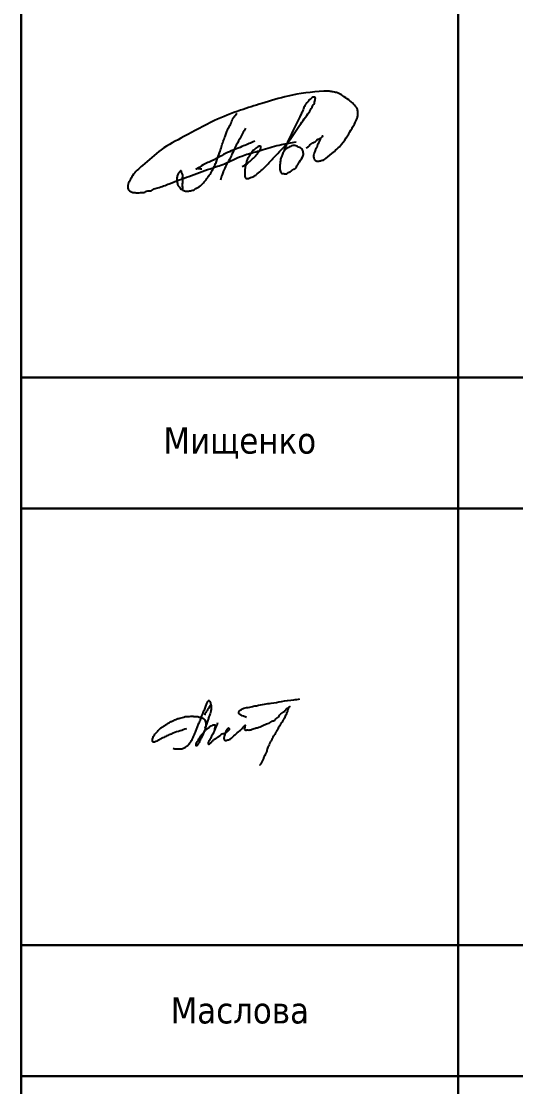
# Model space of a CAD drawing. Header units: millimetres. Extents: x 14 to 314, y 70 to 546.
# Drawn here: x 13.9 to 70.5, y 313.4 to 435.4 of the extents above; entities that cross this region are included whole.
import ezdxf

# ---------------------------------------------------------------- set-up
doc = ezdxf.new("R2010")
doc.units = ezdxf.units.MM
doc.layers.get('0').update_dxf_attribs({"lineweight": 30})
doc.layers.add('Подписи', color=143, linetype='Continuous', lineweight=25)
doc.styles.add('comments', font='tahoma.ttf')

# ---------------------------------------------------------------- blocks, each defined once
blk = doc.blocks.new('Mischenko')
at = {"linetype": 'Continuous'}
for points in [[(114.1213357485971, 29.79864951571767), (110.3492056791641, 31.33018709013322), (107.2843500626665, 32.62610342840708), (104.6910105750148, 35.21793610495524), (104.5731314129702, 36.16042074251845), (104.9267683797715, 37.22071584465084), (105.2804058659054, 38.04539001764465), (105.6340428327067, 38.51663218292492), (106.4591964476866, 38.75225341906639), (107.6379870294678, 39.69473805662938), (110.7028426459655, 41.10846485947286), (113.7676982624631, 42.05094949703607), (116.0074007833135, 42.28657073317754), (119.7795308527463, 42.99343413459928), (122.6086281451547, 43.70029753602103), (126.0271212477863, 44.28935047287314), (135.8110833881699, 46.29213021256896), (144.1804971420156, 47.23461485013195), (156.5577987700508, 49.47301582596924), (171.6463190477825, 51.47579556566507), (179.0727005439362, 52.65390143936975)], [(24.61106314317351, -7.632125769809818), (26.26137037313333, -8.221178706662158), (28.97258850349704, -8.574610407372802), (31.91956547728273, -8.574610407372802), (34.04138831675573, -8.456799942803627), (35.9274533514722, -7.985557470520689), (37.81351838618866, -7.278694069098947), (39.46382561614837, -6.45402020310803), (41.58564845562159, -4.922482628692251), (43.94323013851658, -2.448460416713715), (45.82929517323305, 0.02556148826215576), (46.89020659296966, 1.910530763388579), (47.95111801270616, 3.795500038515002), (48.65839246564133, 5.444848077499728), (49.60142524266598, 7.565438281764727), (52.194764210985, 13.22034610714377), (53.72719227890013, 17.34371605110459), (55.25962034681527, 21.70270753820955), (57.61720151037764, 27.00418335587483), (59.50326654509411, 31.71660654369089), (60.91781545096467, 35.48654478694061), (62.92175912839309, 40.19896797475667), (64.80782416310956, 44.79358039100021), (66.45813139306938, 48.79913987039163), (67.04752668395997, 49.97724574409631), (67.75480113689514, 50.44848790937658), (68.22631726574116, 50.44848790937658), (68.81571255663175, 49.85943497252401), (69.1693500427657, 49.50600327181337), (69.6408661716116, 48.68132940582223), (70.11238230045763, 47.62103399668695), (70.11238230045763, 46.56073889455456), (70.46601926725884, 45.14701209171108), (70.81965675339279, 43.61547451729552), (70.93753591543748, 41.9661264783108), (70.34814062454689, 37.48932452663644), (69.52298700956703, 34.42624968480823), (68.69783339458706, 32.4234699451124), (68.10843810369647, 30.65631113455538), (67.40116365076119, 28.65353139485978), (66.92964752191529, 26.41513041902272), (65.98661526422336, 24.29454021475749), (65.39721997333277, 21.82051800277895), (64.21842887221896, 19.69992779851373), (63.39327577657173, 17.22590558653519), (63.5111549386163, 17.57933728724606)], [(70.46601926725884, 45.73606502856342), (66.34025223102469, 39.13867256562116), (64.1005502295069, 36.07559772379295), (62.56812216159176, 32.89471211039267)], [(78.33797259139658, 23.2342451126251), (77.63069813846141, 20.171169963794), (76.33402839463554, 17.34371605110459), (75.03735865080967, 14.39845167384556), (73.85856806902848, 11.57099806815904), (72.67977696791456, 9.45040755689115), (71.38310774342142, 7.094196116484454), (70.32219580435219, 5.209226841358259), (69.37916354666027, 3.559878802373305), (68.78976825576967, 2.263962464099222), (67.61097767398849, 0.2611827244036249), (67.13946102580996, -1.15254407843986), (67.25734018785454, -2.212839487574911), (67.49309851194391, -2.566271188285782), (67.72885631670056, -2.566271188285782), (68.31825160759115, -2.566271188285782), (68.78976825576967, -2.330649952144313), (69.37916354666027, -1.977218251433442), (70.08643799959555, -1.15254407843986), (71.38310774342142, -0.09224897630724627), (71.85462387226733, 0.614614425114496), (73.1512936160932, 1.67490952724711), (74.21220503582981, 2.85301540095179), (75.74463310374495, 3.795500038515002), (76.92342368552613, 4.620173904505918), (77.74857678117337, 5.209226841358259), (78.45585123410865, 5.680469313641197), (79.8704001399791, 6.622953951204408), (80.93131155971571, 7.329817352625923), (82.22798130354147, 8.390112454758537), (83.05313491852144, 9.214786627752346), (87.76829776497891, 10.8641346667373), (90.24375809058586, 12.51348270572203), (91.6583064771238, 13.80939904399611), (92.01194396325775, 14.16283074470698), (92.60133925414834, 14.63407290998703), (92.8370975782376, 14.8696941461285), (93.30861370708351, 15.81217878369171), (92.95497622094956, 16.40123172054405), (92.01194396325775, 16.63685264968285), (91.54042783441173, 16.40123172054405), (91.06891118623321, 16.28342094897198), (90.59739505738719, 15.92998924826111), (90.24375809058586, 15.57655754755024), (89.89012060445191, 14.98750461069812), (89.30072531356132, 14.16283074470698), (88.82920918471541, 13.33815657171317), (88.59345086062615, 12.27786146958056), (88.00405556973556, 11.33537683201757), (87.76829776497891, 10.27508172988496), (87.29678111680028, 8.979165391610877), (86.82526498795426, 6.97638565191528), (86.82526498795426, 6.387332715062939), (86.47162802115304, 5.327037612930326), (86.47162802115304, 4.620173904505918), (86.47162802115304, 3.913310503084176), (86.589506663865, 3.324257566231836), (86.82526498795426, 2.85301540095179), (86.94314414999894, 2.499583700240692), (87.17890195475559, 2.263962464099222), (88.00405556973556, 1.910530763388579), (88.23981389382482, 1.792720298819177), (90.0079997664966, 2.146151999530048), (92.12982312530232, 2.735204936382161), (98.61317132509896, 7.565438281764727), (104.0356086244916, 12.39567193414996), (107.5719803698353, 15.34093631140877), (109.4580454045517, 17.69714805881813), (110.2831990195316, 18.63963238937868), (110.8725943104222, 19.11087486166161), (111.2262312772235, 19.11087486166161), (111.5798687633575, 19.58211702694166), (111.9335057301588, 20.0533594992246), (112.1692640542481, 20.171169963794), (112.2871432162927, 20.52460166450487), (111.9335057301588, 19.11087486166161), (111.8156265681141, 17.34371605110459), (111.4619896013128, 15.92998924826111), (111.8156265681141, 14.98750461069812), (112.4050218590047, 14.75188368155932), (112.7586593451387, 14.51626244541785), (113.7016916028306, 14.51626244541785), (114.1732082510091, 14.63407290998703), (116.7665477386608, 14.51626244541785), (119.2420080642679, 14.98750461069812), (124.8836951416843, 16.75466342125492), (129.1273413399631, 17.93276898795693), (132.3100761185055, 19.22868532623079), (133.8425041864207, 20.171169963794), (136.9073598029181, 21.34927583749868), (140.0900945814606, 22.5273814042007), (142.9191918738688, 23.70548727790538), (145.2767735567638, 25.2370248523207), (148.4595078159737, 26.76856211973336), (149.874056721844, 28.18228922957951), (152.2316378854064, 29.94944773313387), (153.7640659533217, 31.71660654369089), (154.9428565351027, 33.36595458267561), (157.0646798939085, 35.13311308622997), (159.3043818954261, 36.66465066064529), (161.6619635783213, 38.90305163648236), (162.9586328028145, 40.43458890389525), (164.9625769995755, 41.8483160137414), (166.7307628722474, 43.26204281658465), (165.9056097766002, 42.31955817902144), (165.0804561616203, 41.61269477759993), (164.6089400327742, 40.31677843932584), (164.1374239039283, 38.90305163648236), (163.9016655798391, 37.72494576277791), (163.3122702889486, 36.19340818836235), (162.6049958360131, 34.30843891323593), (161.3083260921874, 31.48098530754942), (160.1295355104062, 29.00696309557065), (158.8328657665802, 26.88637289130565), (157.3004376986651, 24.17672944318542), (156.0037684741719, 22.29176047506189), (154.2355820821676, 19.22868532623079), (152.7031545335849, 16.87247388582432), (151.4064847897591, 14.63407290998703), (150.3455728506901, 12.63129317029143), (148.931024464152, 10.03946049374349), (147.0449594294357, 7.094196116484454), (145.5125313615204, 4.266742203795047), (143.8622246508935, 1.557099062677707), (142.9191918738688, -0.4456806770181174), (141.5046434873311, -3.390945054276926), (140.9152476771078, -4.922482628692251), (140.0900945814606, -6.571830667677204), (139.0291826423913, -8.810231643514271), (138.9113039996791, -9.870526745646885), (136.671601478829, -15.73748966181711), (135.6106900590923, -17.62245893694353), (134.7855364441125, -19.27180697592848), (134.1961411532218, -20.92115501491321), (133.3709875382419, -22.68831351846757), (132.6637136046393, -24.33766155745229), (131.7206808276146, -25.98700959643725), (131.0134063746796, -27.28292593471133), (130.4240110837891, -28.10760010770491), (129.7167366308536, -28.34322103684372)], [(40.64261619792967, 16.04544561571811), (32.86259773497454, 13.57142371074224), (24.49318398112882, 10.7439697980526), (19.30650552515817, 8.505568822215537), (14.35558487394405, 6.149357381808841), (9.522542865441892, 3.910956405971774), (5.750412796008959, 1.672555430134707), (3.274952470402013, 0.612260328002094), (1.50676659773012, -0.2124138449917155), (0.09221769185967332, -0.2124138449917155), (-0.615056761075607, 0.3766390918606248), (-0.9686937278768255, 2.379418831556222), (-0.4971775990309197, 4.500009342824114), (0.2100968539043606, 6.502789082519939), (1.50676659773012, 8.505568822215537), (2.921315503600681, 10.39053809734196), (5.043138343073679, 12.51112830160673), (7.282840863924093, 15.22077174972696), (10.81921260926777, 17.93041489084453), (14.11982654985468, 20.286626331251), (17.42044049044171, 22.40721684251866), (20.72105391169589, 24.40999658221449), (24.13954701432749, 25.82372338505775), (26.61500733993466, 27.00182925876243), (30.15137908527822, 28.53336652617509), (32.50896076817321, 29.00460899845825), (35.9274533514722, 29.94709363602124), (39.11018813001442, 30.88957827358445), (42.52868123264602, 31.12519920272325), (45.94717381594501, 31.36082043886472), (49.01202995177528, 31.36082043886472), (50.66233666240248, 31.12519920272325), (54.43446673183541, 31.00738873815385), (56.32053176655188, 30.41833580130151), (58.91387125420351, 29.94709363602124), (60.56417796483072, 29.00460899845825), (62.21448519479054, 27.94431389632564), (63.62903358132837, 25.70591292048857), (64.1005502295069, 23.46751194465128), (64.21842887221896, 20.87567926810334), (63.86479190541763, 17.22355148942279), (62.80388048568113, 13.80704463988104), (59.14962905896016, 6.031546610236774), (56.6741687333531, 0.612260328002094), (55.49537815157191, -1.6261406478352), (54.67022505592467, -2.804246521539881), (54.19870840774604, -3.511109922961396), (53.72719227890013, -4.100162859813736), (53.25567615005423, -4.689215489663411), (52.78416002120821, -4.689215489663411), (52.43052253507426, -4.92483672580488), (52.43052253507426, -4.33578378895254), (52.43052253507426, -3.393299151389328), (52.54840169711895, -2.568625285398412), (52.66628085916363, -1.861761883976669), (52.78416002120821, -1.154898482554927), (53.25567615005423, -0.4480347741305195), (53.84507144094482, 0.730070792571496), (54.43446673183541, 1.436934193993238), (57.26356402424369, 6.031546610236774), (61.03569409367663, 10.86178026262201), (63.74691274337295, 13.92485541145288), (66.92964752191529, 16.75230901713985), (68.93359171867644, 18.166036126986), (69.6408661716116, 19.22633122911839), (71.52693120632807, 20.1688158666816), (72.82360095015395, 20.64005803196187), (74.00239153193513, 20.99348973267251), (75.18118211371632, 20.99348973267251), (75.77057740460691, 20.52224756739247), (75.77057740460691, 19.46195246525986), (75.41694043780558, 18.166036126986), (75.18118211371632, 17.34136195399196), (74.94542378962706, 16.39887731642898), (74.70966598487041, 15.45639267886577), (74.70966598487041, 14.98515051358549)]]:
    blk.add_spline(points, degree=3, dxfattribs=at)
blk = doc.blocks.new('Neuhen')
at = {"linetype": 'Continuous'}
for points in [[(20.23962910146315, 4.842307887318952), (20.57476361875388, 5.081550095501484), (20.7542992923029, 5.284906036099528), (20.9936808203679, 5.404527776618806), (21.13731030420649, 5.488262613125471), (21.34078469756173, 5.619846018554313), (21.4963825963041, 5.787315691567642), (21.62804272023959, 5.859088226736844), (21.85545488840171, 5.942823063243509), (21.95120787762721, 6.002633933503148), (22.02302214704696, 6.07440646867235), (22.10680577636958, 6.205989874101192), (22.04695992185384, 6.122255037594414), (21.91529979791835, 5.954785364581085), (21.77167125907886, 5.739467122645578), (21.64001113514337, 5.428451742865832), (21.53228973101386, 5.177247233345724), (21.43653674178813, 4.878194154903554), (21.30487756285197, 4.650913611630472), (21.20912457362624, 4.435595369694965), (21.1492796641096, 4.232239429097035), (21.07746444969075, 3.95711031690189), (21.07746444969075, 3.801602945226023), (21.11337158440051, 3.646095573550156), (21.16124807901338, 3.550398435705915), (21.20912457362624, 3.442738996524213), (21.29290820294887, 3.382928762692586), (21.37669183227149, 3.347042495107985), (21.484413236401, 3.335080193770409), (21.68788762975623, 3.323117892432947), (21.85545488840171, 3.37096646135501), (22.05892928175672, 3.418815030277074), (22.23846495530597, 3.490587565446276), (23.1600839328562, 4.184390860174858), (24.28517730376166, 5.260982069852389), (24.96741475324689, 6.229913840348217), (25.47011652918286, 7.103149109427704), (25.75870983573441, 7.576153243987278), (26.05793721831537, 8.234070271131372), (26.141720847638, 8.604895884742632), (26.12975148773489, 8.820214126678138), (26.12975148773489, 8.915911264522379), (26.10581371292801, 9.17907743895205), (26.04596785841227, 9.37047171464053), (25.97415358899252, 9.466168852484657), (25.51932830766941, 9.992501837771897), (25.10041110605516, 10.32744182022668), (24.39423493676395, 10.8298508392669), (23.80775047650445, 11.14086621904664), (23.32898742037446, 11.24852502180033), (22.83825500434136, 11.32029755696954), (22.22783182427565, 11.32029755696954), (18.13978228283008, 10.77334493979072), (15.15465454099308, 9.933757620898177), (12.68902499092314, 9.144257188325355), (9.728625988225758, 7.967854333560126), (6.229157860270789, 6.13304376563633), (3.631868186265365, 4.625816072087787), (1.496401512679995, 2.837745415449831), (0.8740089727116356, 2.275525526149977), (0.3593387818716565, 1.653495403018496), (0.02420520958025918, 1.103237815056218), (-0.1792691837749771, 0.5410179257563641), (-0.1792691837749771, 0.2180402446391554), (-0.1074549143554577, 0.03860827028825042), (-0.03564064493571095, -0.02120196354337622), (0.07208075919379553, -0.1049368000500408), (0.3713081417747617, -0.260444808154034), (0.5149366806140279, -0.2724064730634836), (0.7662875685821291, -0.2963310757385216), (0.969761961937138, -0.2963310757385216), (1.257019984614999, -0.2843687744010595), (1.747752400648096, -0.212596239231857), (1.963195208907109, -0.1049368000500408), (2.489834759649966, -0.06905053246555326), (2.717246927812084, 0.07449517430086416), (2.956629400876182, 0.1821539770545542), (3.243886478554941, 0.2658888135612187), (4.560485827911634, 0.7443738663544082), (6.810671624723454, 1.581722231421281), (9.247334114229034, 2.457771785269756), (10.87512831607137, 3.03195333947906), (12.84166315216225, 3.909260475123688), (14.44551957919771, 4.399707829254339), (15.29532428732841, 4.650912338774447), (16.34860338881413, 4.973890019891655), (17.39468254137364, 5.227353848934513), (19.07035323782861, 5.550331530051722)], [(12.91183690296589, 2.718000207891805), (13.49580483034833, 3.062871649825865), (13.85414852806048, 3.354685995803038), (14.29212447359714, 3.792407196554677), (14.58410843728848, 4.08422154253185), (14.78318858435046, 4.362771455412712), (14.96899621760872, 4.601528069004985), (15.00881281402076, 4.720906694015071), (15.04862846543347, 4.82702088592896), (15.04862846543347, 4.919871281174551), (15.02208438282514, 4.986192810227749), (14.82300423576316, 5.02598547308844), (14.69028476772132, 4.959663944035242), (14.47793305185473, 4.813757089260662), (14.30539698740085, 4.654585801389885), (14.10631684033888, 4.535207176379799), (14.01341302370975, 4.362771455412712), (13.78778879403944, 4.031164446574962), (13.57543707817285, 3.686293004640788), (13.4029010137192, 3.27510003365353), (13.30999719708984, 2.903700361955089), (13.25690903187342, 2.63841424574241), (13.21709338046071, 2.386393199053941), (13.21709338046071, 2.160900382129967), (13.19054929785261, 1.882350469249104), (13.21709338046071, 1.577271690175621), (13.30999719708984, 1.365043306347957), (13.52234891295643, 1.33851444015545), (13.69488497741031, 1.378307739444153), (13.98686894110142, 1.497685728026227), (14.26558039098904, 1.603800556368128), (14.46466053805102, 1.736442978046512), (15.65914047542401, 2.797585533613187), (16.53509236649779, 3.752614533693986), (18.2369981308218, 5.601598353947452), (19.4712937196075, 7.40554088933925), (20.54737565185746, 8.923721509362508), (20.89244778076522, 9.494085768220543), (21.03843976261078, 9.759371884433222), (21.15788766184801, 9.971600268261), (21.21097582706466, 10.18382865208866), (21.25079147847737, 10.31647171019506), (21.26406399228108, 10.47564299806584), (21.26406399228108, 10.62154985284042), (21.22424739586904, 10.66134315212912), (21.17116017565172, 10.66134315212912), (21.07825541402349, 10.66134315212912), (20.90572029456894, 10.60828605617223), (20.75972831272315, 10.44911413187333), (20.60046381707389, 10.34299993995955), (20.40138367001191, 10.11750712303558), (20.22884855055736, 9.905278739207802), (20.02976840349515, 9.600199960134432), (19.92359207306231, 9.334914480349767), (19.69796878839134, 8.804343520780435), (18.17062138681513, 5.678914177297656), (17.86536585431941, 4.962643063665041), (17.65301319345372, 4.445335900763894), (17.46720556019523, 4.007614700012141), (17.32121357834967, 3.649478824981884), (17.25485384432886, 3.238285853994626), (17.21503819291615, 2.880150615392381), (17.21503819291615, 2.641393365372096), (17.21503819291615, 2.468957644405123), (17.21503819291615, 2.349579019394923), (17.28139792693696, 2.150615068663456), (17.40084582617442, 1.951650481503975), (17.54683780801997, 1.898593385547088), (17.75918952388656, 1.885328952450777), (17.99808532236125, 1.872064519354581), (18.18389295561974, 2.03123644365337), (18.40951718528981, 2.097557336278555), (18.59532481854831, 2.256729260577345), (18.79440496561028, 2.389371682255614), (19.04657327788868, 2.548542970126505), (19.16602117712614, 2.787300220146676), (19.29874064516798, 2.986264807306156), (19.45800514081725, 3.264814720187132), (19.88270857255043, 3.954557604055253), (19.86943700374582, 4.432071467667697), (19.69690093929216, 4.750414043409251), (19.45800514081725, 4.896321534611843), (19.24565247995156, 4.989171293429422), (18.807677479414, 5.135078784632015), (18.30334085485697, 4.949378630568731), (17.87863742312402, 4.697356947452363), (17.6397416246491, 4.432071467667697)], [(6.124435883611113, 0.134190214658247), (6.082307819149037, 0.5853056798251828), (6.106381673841042, 1.126644365311222), (6.08832651907187, 1.421373551686656), (6.08832651907187, 1.83038484737142), (5.998050745225555, 1.974741999881758), (5.955921735764377, 2.131128915101385), (5.925830126148867, 2.203307491356668), (5.889719816610295, 2.239396779484196), (5.847590807149118, 2.221352135420375), (5.763333733225863, 2.13714379645603), (5.703150513994615, 2.04692057613704), (5.588800885456294, 1.914593186335765), (5.528617666225045, 1.800310440598423), (5.468433501994696, 1.613849755033812), (5.438341892378958, 1.403328907622836), (5.438341892378958, 1.126644365311222), (5.462415747070963, 0.886049747555262), (5.516580266379606, 0.6454544933711759), (5.576764430609956, 0.4950824595061931), (5.70916826891812, 0.3326806629319208), (5.799444042764208, 0.2183985536225919), (5.925830126148867, 0.1221604519489574), (6.118418128687381, 0.01389258756614709), (6.304987431303289, -0.07633063275284258), (6.503594133764636, -0.1124199208803702), (6.756365355534399, -0.1064050395258391), (6.991082367534318, -0.05828598868902191), (7.243853589304308, -0.004152056497559897), (7.388294827457912, 0.04998187569378842), (7.568845430150986, 0.1762943841404194), (7.68319505868908, 0.2183985536225919), (8.242902966536576, 0.6274098493073552), (8.567895752382583, 0.9401836797466103), (8.953071757459838, 1.46949260252336), (9.312294304430452, 1.942618931265542), (9.474789752354354, 2.255392761704798), (9.70348806443144, 2.718537989581023), (9.90811252181652, 3.151609447112151), (10.06459021481669, 3.668888607179838), (10.38405570032523, 4.459838822815414), (10.57664370286375, 5.133504898102615), (10.77524946032599, 5.698903109007006), (10.9983401471336, 6.279333113659618), (11.16083654005661, 6.730448578826554), (11.3955526070572, 7.253743256676785), (11.68483198302988, 7.815431092139761), (11.79918066656887, 8.116174523441714), (11.97371351433821, 8.386844184398797), (12.29268760026139, 8.819915005501912)], [(13.27621442058808, 7.094550966680913), (12.6166475019786, 5.875060024692061), (12.10548231318216, 4.919242490276474), (11.72623145310649, 4.111741327174173), (11.44591444957337, 3.501996174393753), (11.05017429840791, 2.859291050131674), (10.78634753096412, 2.200106894770784), (10.60496627397174, 1.771636811929397), (10.42358501697959, 1.145411991622268)], [(14.33075131601277, 5.609388869518511), (13.06108346206588, 5.065561750417373), (11.46163167631494, 4.406376958628471), (10.52174775417234, 3.94494817716145), (9.433461157217835, 3.351682055479841), (7.965923700187886, 2.610099562484947), (7.652629059473611, 2.428823856117901), (7.784542443195505, 2.511222193752019), (7.899966535827389, 2.494742526225195), (7.998901337369034, 2.478262858698372), (8.180282594361188, 2.461783191171548), (8.295707631992173, 2.461783191171548)]]:
    blk.add_spline(points, degree=3, dxfattribs=at)

msp = doc.modelspace()

# ---------------------------------------------------------------- linework, layer by layer
for p, q in [((13.88194736059268, 459.5795383758086), (13.88194736059267, 394.5795383758086)), ((63.88194736059267, 459.5795383758086), (63.88194736059263, 394.5795383758086)), ((63.88194736059266, 459.5795383758086), (63.88194736059265, 394.5795383758086)), ((13.88194736059267, 394.5795383758086), (63.88194736059263, 394.5795383758087)), ((13.88194736059267, 394.5795383758086), (63.88194736059265, 394.5795383758086)), ((13.88194736059267, 394.5795383758086), (13.88194736059265, 329.5795383758086)), ((63.88194736059265, 394.5795383758086), (113.8819473605926, 394.5795383758087)), ((63.88194736059266, 394.5795383758086), (63.88194736059262, 329.5795383758086)), ((63.88194736059265, 394.5795383758086), (113.8819473605926, 394.5795383758086)), ((63.88194736059265, 394.5795383758086), (63.88194736059263, 329.5795383758086)), ((13.88194736059266, 379.5795383758086), (63.88194736059265, 379.5795383758086)), ((63.88194736059265, 379.5795383758086), (113.8819473605926, 379.5795383758086)), ((13.88194736059265, 329.5795383758086), (63.88194736059262, 329.5795383758087)), ((13.88194736059265, 329.5795383758086), (63.88194736059264, 329.5795383758086)), ((13.88194736059265, 329.5795383758086), (13.88194736059264, 264.5795383758086)), ((63.88194736059263, 329.5795383758086), (113.8819473605926, 329.5795383758087)), ((63.88194736059265, 329.5795383758086), (63.88194736059261, 264.5795383758086)), ((63.88194736059264, 329.5795383758086), (113.8819473605926, 329.5795383758086)), ((63.88194736059264, 329.5795383758086), (63.88194736059263, 264.5795383758086)), ((13.88194736059265, 314.5795383758086), (63.88194736059264, 314.5795383758086)), ((63.88194736059264, 314.5795383758086), (113.8819473605926, 314.5795383758086))]:
    msp.add_line(p, q)

# ---------------------------------------------------------------- block references
at = {"layer": 'Подписи'}
msp.add_blockref('Neuhen', (26.25722301651198, 416.0313701524046), dxfattribs=at)
at = {"layer": 'Подписи', "xscale": 0.09375, "yscale": 0.09375, "zscale": 0.09375}
msp.add_blockref('Mischenko', (28.96965458172055, 352.8424996681933), dxfattribs=at)

# ---------------------------------------------------------------- texts
at = {"char_height": 3, "width": 50, "attachment_point": 5, "style": 'comments'}
for s, insert in [('{\\fTahoma|b0|i0|c204|p34;Мищенко}', (38.88194736059269, 387.0795383758086)), ('{\\fTahoma|b0|i0|c204|p34;Маслова}', (38.88194736059266, 322.0795383758086))]:
    msp.add_mtext(s, dxfattribs=dict(at, insert=insert))

doc.saveas('drawing.dxf')
